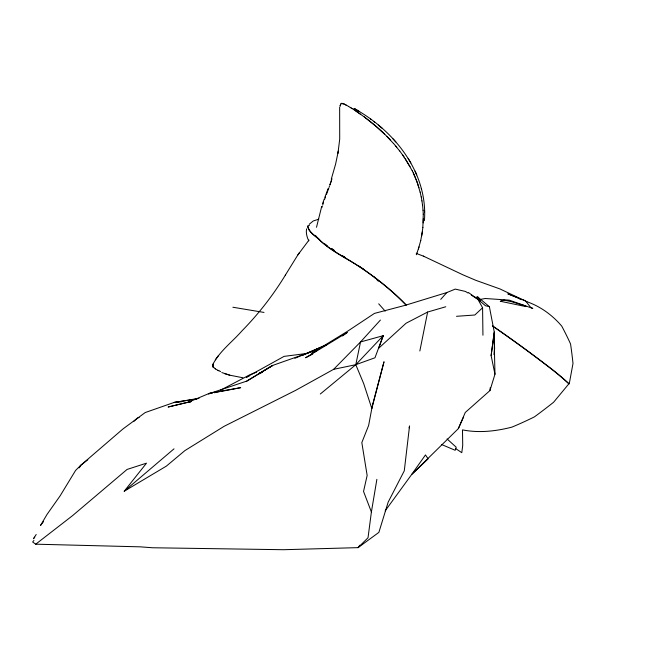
<?xml version="1.0" encoding="UTF-8"?>
<svg xmlns="http://www.w3.org/2000/svg" width="653" height="653" viewBox="0 0 653 653"><rect width="100%" height="100%" fill="white"/><g stroke="black" fill="none" stroke-linecap="round" stroke-linejoin="round"><path stroke-width="0.98" d="M285.337 275.166C273.036 295.327 258.482 314.069 241.92 330.916C232.452 341.739 220.249 350.661 213.351 363.501A6.31 5.836 13.4 0 0 213.18 363.982A6.31 5.836 13.4 0 0 213.041 364.48A6.31 5.836 13.4 0 0 212.943 364.986A6.31 5.836 13.4 0 0 212.878 365.492L213.555 367.68L213.262 367.337L212.976 366.619L215.319 368.896M422.85 227.424L423.283 214.143M423.226 222.926L423.34 218.559M424.434 220.649C428.058 172.588 394.281 130.412 353.975 108.455L359.166 111.459L354.857 108.937M493.766 340.262L493.864 338.246M340.091 106.39L340.14 105.672M339.65 107.247L339.707 139.097L337.976 153.186L338.238 151.169M474.707 297.548L477.686 296.919L489.383 306.69L494.256 332.018L491.121 355.632L494.966 374.226L489.938 390.592L465.271 412.459L458.349 428.621L411.725 474.413L385.18 510.85M489.938 390.592L490.272 387.588M493.946 354.571L494.615 348.571L494.052 334.222L494.966 374.226M422.891 227.366L421.642 236.125M343.666 103.794L341.756 103.313A3.877 1.233 -71.9 0 0 341.552 103.386L341.617 103.362M376.879 479.351L371.394 511.985L368.023 537.778L358.064 547.638L283.41 549.712L152.516 547.761L140.191 546.839L35.719 544.186L32.65 542.006L33.932 540.431M491.121 355.632L494.256 332.018M422.377 231.725L420.736 240.451M306.559 228.86C305.816 232.917 306.926 237.227 308.779 240.843M338.099 152.125L335.593 164.148L331.267 179.191M316.509 227.277L321.684 206.519M213.441 367.198L213.09 366.921A6.506 3.085 49.8 0 1 212.894 366.439L212.927 365.59A3.877 1.233 -71.9 0 1 213.082 364.709M419.846 350.979L427.633 312.044L445.779 306.755M409.121 427.862L409.553 425.927L404.28 470.813L388.16 502.141L378.879 532.383L358.064 547.638L359.876 545.182M213.229 366.529L212.821 365.835M213.221 364.048L213.4 363.378M420.777 240.394L418.385 248.948M419.03 246.907L416.916 253.144M321.888 207.54L322.264 206.324M348.629 106.423L344.123 103.998L341.764 103.443L343.078 103.639L342.376 103.598A6.506 1.518 4.8 0 1 342.058 103.476L341.633 103.484M322.647 205.099L323.594 202.218M329.887 184.987L331.365 180.587M329.928 184.921L330.818 182.285M331.112 181.403L332.002 178.767M329.112 187.223L329.496 186.105M322.598 203.589L324.223 199.075M326.5 194.308L328.826 188.04M324.819 197.41L328.132 188.546M324.606 199.361L325.537 196.904M340.45 104.88L341.103 103.705A3.877 1.233 -71.9 0 1 341.495 103.427M416.304 254.727L416.957 253.078M340.099 105.737L340.491 104.815M458.349 428.621L463.606 416.924M79.674 467.058L80.711 465.336L122.935 428.972L145.203 412.549L174.065 402.46L199.034 398.306M285.328 275.158L297.833 254.956L308.975 240.075M36.209 534.472L33.466 538.741L34.764 537.182M79.062 467.891L80.711 465.336L87.829 459.72M297.833 254.956L299.392 252.678M218.396 355.656L215.302 359.803M340.76 104.08L340.801 104.039A6.31 2.473 31.3 0 1 340.948 103.876A6.31 2.473 31.3 0 1 341.462 103.566M43.58 521.518L40.494 525.502L47 514.466L60.092 495.896L75.585 470.438L80.711 465.336M380.413 320.052L360.529 341.96L333.667 369.312L295.654 390.347L224.134 426.303L184.93 450.578L166.352 466.128L124.233 491.219L146.509 463.157L127.066 469.442L72.622 515.592L35.719 544.186M440.726 299.384L446.807 292.56L455.263 289.099L465.548 291.475L468.021 293.042M428.123 458.871L411.725 474.413L425.478 454.929L427.593 458.08M133.579 421.634L137.277 418.157L139.113 417.398M468.503 292.568L477.898 299.319L482.583 307.775L474.813 315.007L456.512 316.305M124.233 491.219L174.016 448.831M320.305 394.004L355.787 364.701L383.229 335.683L360.529 341.96L355.787 364.701L363.656 383.523L371.818 408.468L368.635 425.454L361.827 442.587L367.149 475.449L363.541 491.448L371.394 511.985M309.204 224.281L313.309 220.934L318.795 219.196M213.058 366.202L213.139 366.349M342.539 335.944L347.265 332.467L305.637 357.754L312.803 354.008M246.116 381.63L272.725 365.411L309.873 352.31L325.561 345.388M220.518 390.216L249.985 374.7L256.572 372.161M427.633 312.044L406.084 323.219L378.642 348.278L383.229 335.683L374.969 357.771L355.787 364.701L333.667 369.312M309.498 225.244L307.498 226.167C308.64 232.395 315.105 235.749 319.366 239.765M326.353 344.784L302.429 355.428M316.028 351.298L311.734 353.191L347.078 331.561L374.414 313.416L404.762 305.441L446.807 292.56M294.87 358.317L326.427 344.849M249.119 376.104L246.303 377.295L284.096 356.367L307.873 353.346M260.604 373.083L258.686 373.761L272.725 365.411L246.393 381.221L208.454 393.873L212.364 393.122M342.556 103.46L342.368 103.427M190.594 401.636L168.099 407.023L191.492 401.424M190.823 401.807L187.852 402.46L209.964 393.073L240.704 387.662L221.163 391.425M214.315 392.739L219.204 391.8M481.049 299.294L485.236 298.503L509.242 300.135L532.815 308.445L530.726 307.432L525.836 301.335C539.925 306.053 552.128 314.819 561.751 326.125A366.945 227.415 27.4 0 1 570.551 343.96A613.355 441.73 35 0 1 572.999 363.46L569.236 383.899A160.352 61.333 26.1 0 0 548.438 366.529A652.151 249.43 26.1 0 0 492.754 326.002M197.026 398.967L174.065 402.46L182.105 401.668M242.851 377.752L229.725 375.173L221.824 372.545M232.884 307.236L264.008 312.428M489.383 306.69L485.457 305.726L477.898 299.319L471.311 295.132M224.485 373.598L229.725 375.173M416.222 253.413L423.324 256.09L463.059 274.88L475.89 280.349L499.969 288.944L526.881 301.702M518.972 298.217L507.83 293.834L521.314 299.319M522.229 299.498L525.477 300.78M519.559 298.854L521.649 299.678M220.624 371.541L218.804 370.733M441.518 444.481L455.157 450.276L456.21 447.215L447.068 438.938M217.98 370.349L218.804 370.741M344.082 104.064L346.376 105.231M217.988 370.349L215.31 368.888M423.324 256.09L423.83 256.351M364.243 269.624C347.747 258.686 328.206 250.336 315.04 235.341M348.588 106.488L350.343 107.443M350.302 107.5L352.236 108.602M357.828 265.779C343.698 255.952 326.524 248.809 315.391 235.447M351.224 108.063L354.318 109.9M477.898 299.319L480.437 300.878L477.686 296.919M354.277 109.965C367.312 118.609 379.671 128.47 390.306 139.987M342.49 255.772L344.874 257.315M342.107 255.723L345.29 257.78M455.492 448.464L461.793 452.676L462.716 445.509L462.495 429.878C478.902 433.168 495.766 431.266 511.895 427.135A366.945 364.366 17.7 0 0 534.456 416.851A613.355 609.649 -76.6 0 0 553.605 402.24L568.853 383.85A160.352 61.333 26.1 0 0 548.063 366.472A652.151 249.43 26.1 0 0 492.37 325.953M331.618 248.54L333.903 250.091M331.234 248.491L334.287 250.564M355.387 110.667L360.154 113.997M324.835 243.928L327.275 245.691M374.079 121.687L374.683 122.144M370.455 118.968L371.002 119.377M364.276 116.895L376.014 126.347L384.69 134.273M319.75 239.822C315.489 235.798 309.024 232.444 307.873 226.216M378.324 125.074L382.258 128.388M377.01 279.876L378.34 281.165M386.943 136.404L393.571 143.587M378.707 303.825L385.197 311.146M395.808 141.938L393.033 138.877M374.349 277.019L375.679 278.488M393.612 143.521L399.693 151.014M395.857 146.141L396.746 147.203M399.734 150.949L404.191 157.226M402.566 154.769L410.051 166.703M405.244 158.655L412.214 170.784M410.884 162.956L408.174 158.352M412.255 170.719L415.537 178.032M413.3 172.874L417.487 183.085L420.108 192.137M416.385 174.098L416.712 174.849L415.12 171.143M416.026 179.069L418.932 187.754M420.148 192.072L421.218 197.018M421.299 188.676L421.471 189.452M421.258 196.953L421.92 200.936M421.96 200.871L422.548 205.36M422.589 205.295L423.038 210.274M423.079 210.209L423.242 214.208M482.583 307.775L482.942 335.226M424.572 211.18L424.581 212.013M358.399 266.024A166.866 63.823 26.1 0 1 405.913 305.016M213.098 364.578A3.877 1.233 -71.9 0 1 213.188 364.186M358.783 266.081A166.866 63.823 26.1 0 1 406.297 305.065M372.928 403.546L371.818 408.468L384.013 361.746L372.928 403.546M262.4 372.177L258.686 373.761L262.408 372.202M501.463 300.862L500.263 301.245L525.918 306.592L525.787 305.955L511.715 301.759L504.075 300.143L501.463 300.862"/></g></svg>
